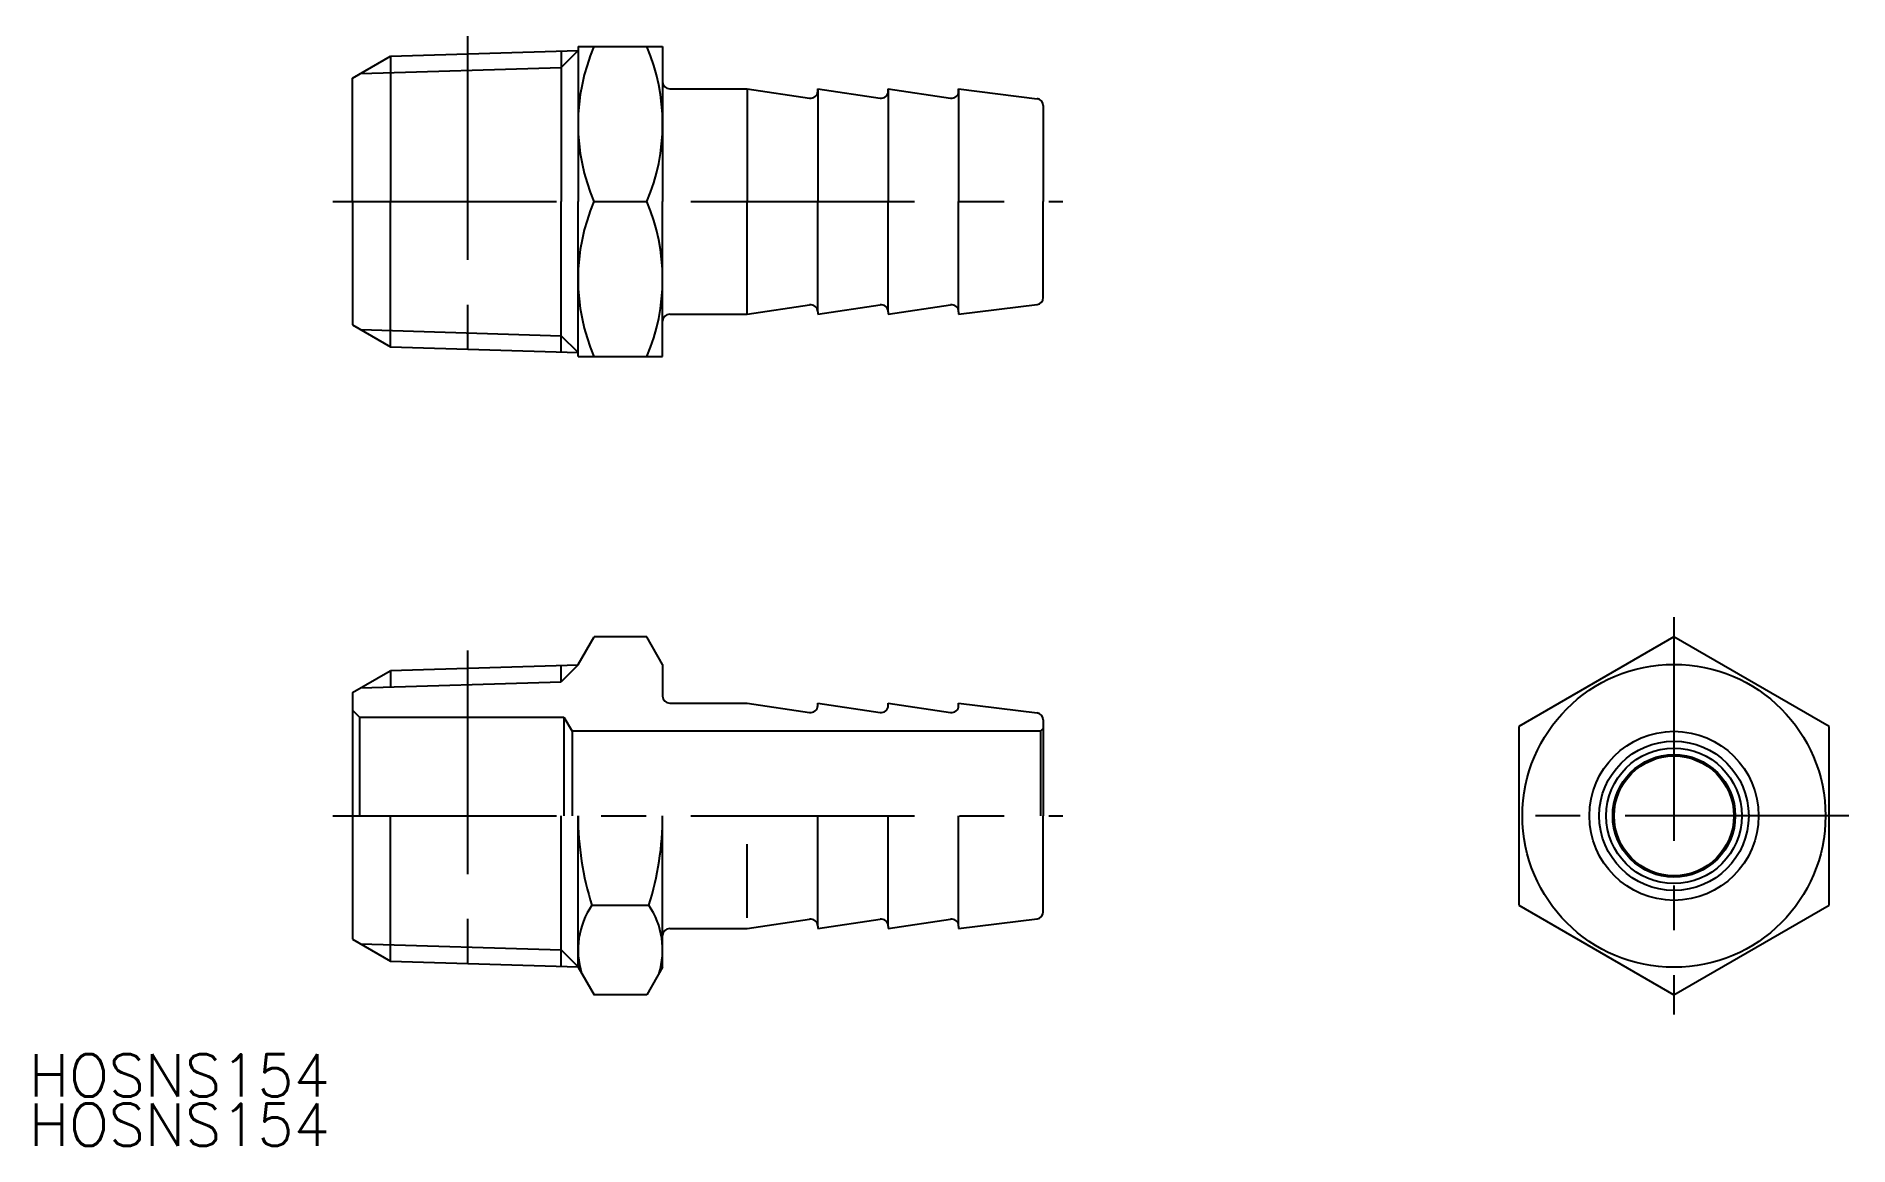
# Model space of a CAD drawing. Extents: x 100 to 229, y 50 to 129.
import ezdxf

# ---------------------------------------------------------------- set-up
doc = ezdxf.new("R2010")
doc.units = 0
doc.header["$LTSCALE"] = 0.5
doc.linetypes.add('CENTER', pattern=[50.8, 31.75, -6.35, 6.35, -6.35])
doc.layers.get('0').update_dxf_attribs({"linetype": 'CONTINUOUS'})
doc.layers.add('CENTER', color=1, linetype='CENTER')
doc.styles.get("Standard").update_dxf_attribs({"font": 'txt.shx', "bigfont": '@extfont2.shx'})

msp = doc.modelspace()

# ---------------------------------------------------------------- linework, layer by layer
at = {"color": 7, "linetype": 'CONTINUOUS'}
for p, q in [((122.39, 125.98), (125.09, 127.54)), ((125.09, 127.54), (138.39, 127.95)), ((125.09, 127.54), (125.09, 117.23)), ((137.19, 127.91), (137.19, 117.23)), ((138.39, 128.23), (138.39, 117.23)), ((138.39, 128.23), (144.39, 128.23)), ((144.39, 128.23), (144.39, 117.23)), ((122.39, 117.23), (122.39, 125.98)), ((144.89, 125.23), (150.39, 125.23)), ((150.39, 125.23), (150.39, 117.23)), ((150.39, 125.23), (154.82, 124.56)), ((155.39, 125.23), (155.39, 117.23)), ((155.39, 125.06), (155.39, 125.23)), ((155.39, 125.23), (159.82, 124.56)), ((160.39, 125.23), (160.39, 117.23)), ((160.39, 125.06), (160.39, 125.23)), ((160.39, 125.23), (164.82, 124.56)), ((165.39, 125.23), (165.39, 117.23)), ((165.39, 125.06), (165.39, 125.23)), ((165.39, 125.23), (170.95, 124.53)), ((171.39, 124.04), (171.39, 117.23)), ((122.39, 117.23), (122.39, 108.48)), ((125.09, 106.92), (125.09, 117.23)), ((137.19, 106.55), (137.19, 117.23)), ((138.39, 106.23), (138.39, 117.23)), ((139.52, 117.23), (143.26, 117.23)), ((144.39, 106.23), (144.39, 117.23)), ((150.39, 109.23), (150.39, 117.23)), ((155.39, 109.4), (155.39, 117.23)), ((160.39, 109.4), (160.39, 117.23)), ((165.39, 109.4), (165.39, 117.23)), ((171.39, 110.42), (171.39, 117.23)), ((150.39, 109.23), (154.82, 109.89)), ((155.39, 109.23), (159.82, 109.89)), ((155.39, 109.4), (155.39, 109.23)), ((160.39, 109.23), (164.82, 109.89)), ((160.39, 109.4), (160.39, 109.23)), ((165.39, 109.23), (170.95, 109.92)), ((165.39, 109.4), (165.39, 109.23)), ((122.39, 108.48), (125.09, 106.92)), ((144.89, 109.23), (150.39, 109.23)), ((125.09, 106.92), (138.39, 106.51)), ((138.39, 106.23), (144.39, 106.23)), ((138.39, 84.38), (139.52, 86.33)), ((143.26, 86.33), (139.52, 86.33)), ((144.39, 84.38), (143.26, 86.33)), ((216.14, 86.33), (205.14, 79.98)), ((227.14, 79.98), (216.14, 86.33)), ((122.39, 82.38), (125.05, 83.92)), ((125.05, 83.92), (125.09, 83.94)), ((125.09, 83.94), (138.39, 84.35)), ((125.09, 83.94), (125.09, 82.78)), ((137.19, 83.15), (137.19, 84.31)), ((138.39, 84.38), (138.39, 84.35)), ((144.39, 84.38), (144.39, 82.13)), ((122.39, 82.38), (122.39, 64.88)), ((122.39, 81.13), (122.89, 80.63)), ((144.89, 81.63), (150.39, 81.63)), ((150.39, 81.63), (154.82, 80.97)), ((155.39, 81.46), (155.39, 81.63)), ((155.39, 81.63), (159.82, 80.97)), ((160.39, 81.46), (160.39, 81.63)), ((160.39, 81.63), (164.82, 80.97)), ((165.39, 81.46), (165.39, 81.63)), ((165.39, 81.63), (170.95, 80.94)), ((122.89, 80.63), (137.39, 80.63)), ((122.89, 80.63), (122.89, 73.63)), ((137.39, 80.63), (137.97, 79.63)), ((137.39, 80.63), (137.39, 73.63)), ((171.19, 79.63), (171.39, 79.83)), ((171.39, 80.44), (171.39, 73.63)), ((205.14, 79.98), (205.14, 67.28)), ((227.14, 67.28), (227.14, 79.98)), ((171.19, 79.63), (137.97, 79.63)), ((137.97, 79.63), (137.97, 73.63)), ((171.19, 79.63), (171.19, 73.63)), ((125.09, 63.32), (125.09, 73.63)), ((137.19, 62.95), (137.19, 73.63)), ((138.39, 62.88), (138.39, 73.63)), ((144.39, 62.88), (144.39, 73.63)), ((155.39, 65.8), (155.39, 73.63)), ((160.39, 65.8), (160.39, 73.63)), ((165.39, 65.8), (165.39, 73.63)), ((171.39, 66.82), (171.39, 73.63)), ((150.39, 66.38), (150.39, 71.63)), ((139.37, 67.28), (143.41, 67.28)), ((205.14, 67.28), (216.14, 60.93)), ((216.14, 60.93), (227.14, 67.28)), ((144.89, 65.63), (150.39, 65.63)), ((150.39, 65.63), (154.82, 66.3)), ((155.39, 65.63), (159.82, 66.3)), ((155.39, 65.8), (155.39, 65.63)), ((160.39, 65.63), (164.82, 66.3)), ((160.39, 65.8), (160.39, 65.63)), ((165.39, 65.63), (170.95, 66.33)), ((165.39, 65.8), (165.39, 65.63)), ((122.39, 64.88), (125.09, 63.32)), ((125.09, 63.32), (138.39, 62.92)), ((138.39, 62.88), (139.52, 60.93)), ((144.39, 62.88), (143.26, 60.93)), ((143.26, 60.93), (139.52, 60.93))]:
    msp.add_line(p, q, dxfattribs=at)
at = {"color": 3, "linetype": 'CONTINUOUS'}
for p, q in [((138.39, 127.95), (137.19, 126.75)), ((122.97, 126.31), (137.19, 126.75)), ((122.97, 108.14), (137.19, 107.71)), ((138.39, 106.51), (137.19, 107.71)), ((138.39, 84.35), (137.19, 83.15)), ((122.97, 82.72), (137.19, 83.15)), ((122.97, 64.55), (137.19, 64.11)), ((138.39, 62.92), (137.19, 64.11))]:
    msp.add_line(p, q, dxfattribs=at)
at = {"color": 7, "linetype": 'CONTINUOUS'}
for radius in [10.75, 6, 5.3, 4.81, 4.35, 4.25]:
    msp.add_circle((216.14, 73.63), radius, dxfattribs=at)
for centre, radius, start, end in [((152.38, 122.73), 13.99, 156.8434, 203.1566), ((130.4, 122.73), 13.99, 336.8434, 23.1566), ((144.89, 125.73), 0.5, 180, 270), ((154.89, 125.06), 0.5, 261.4692, 0), ((159.89, 125.06), 0.5, 261.4692, 0), ((164.89, 125.06), 0.5, 261.4692, 0), ((170.89, 124.04), 0.5, 0, 82.875), ((152.38, 111.73), 13.99, 156.8434, 203.1566), ((130.4, 111.73), 13.99, 336.8434, 23.1566), ((154.89, 109.4), 0.5, 0, 98.5308), ((159.89, 109.4), 0.5, 0, 98.5308), ((164.89, 109.4), 0.5, 0, 98.5308), ((170.89, 110.42), 0.5, 277.125, 0), ((144.89, 108.73), 0.5, 90, 180), ((144.89, 82.13), 0.5, 180, 270), ((154.89, 81.46), 0.5, 261.4692, 0), ((159.89, 81.46), 0.5, 261.4692, 0), ((164.89, 81.46), 0.5, 261.4692, 0), ((170.89, 80.44), 0.5, 0, 82.875), ((159.41, 73.63), 21.02, 180, 197.588), ((123.37, 73.63), 21.02, 342.412, 0), ((144.01, 64.11), 5.62, 145.6158, 197.121), ((138.77, 64.11), 5.62, 342.879, 34.3842), ((144.89, 65.13), 0.5, 90, 180), ((154.89, 65.8), 0.5, 0, 98.5308), ((159.89, 65.8), 0.5, 0, 98.5308), ((164.89, 65.8), 0.5, 0, 98.5308), ((170.89, 66.82), 0.5, 277.125, 0)]:
    msp.add_arc(centre, radius, start, end, dxfattribs=at)
at = {"layer": 'CENTER', "color": 1, "linetype": 'CENTER'}
for p, q in [((130.55, 128.96), (130.55, 105.49)), ((120.99, 117.23), (172.79, 117.23)), ((216.14, 87.73), (216.14, 59.53)), ((130.55, 85.37), (130.55, 61.9)), ((120.99, 73.63), (172.79, 73.63)), ((228.54, 73.63), (203.74, 73.63))]:
    msp.add_line(p, q, dxfattribs=at)

# ---------------------------------------------------------------- texts
at = {"color": 7, "linetype": 'CONTINUOUS'}
for p in [(99.44, 53.71), (99.44, 50.21)]:
    msp.add_text('HOSNS154', height=3, dxfattribs=at).set_placement(p)

doc.saveas('drawing.dxf')
